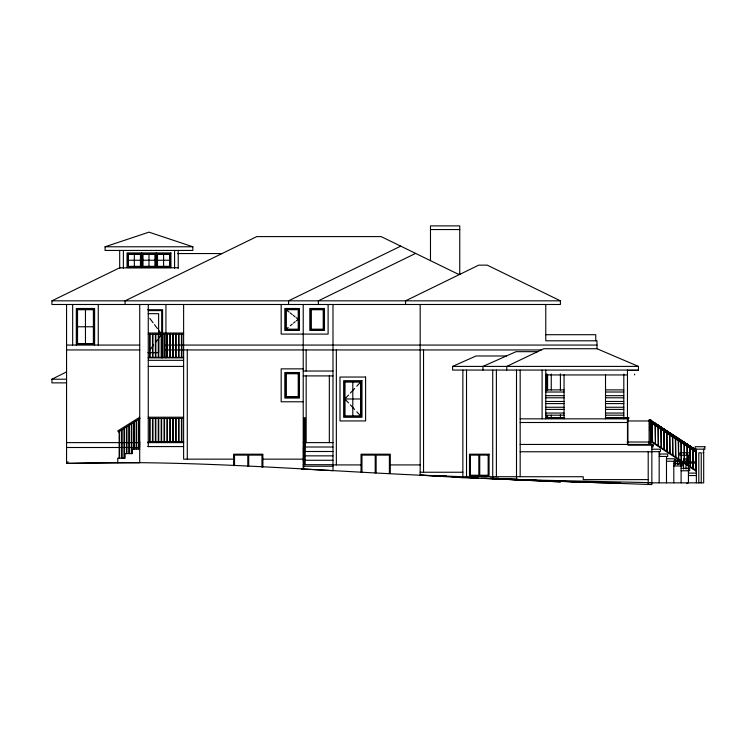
<?xml version="1.0" encoding="UTF-8"?>
<svg xmlns="http://www.w3.org/2000/svg" width="742" height="742" viewBox="0 0 742 742"><rect width="100%" height="100%" fill="white"/><g stroke="black" fill="none" stroke-linecap="round" stroke-linejoin="round"><path stroke-width="1.11" d="M650.79 421.753L650.372 422.393L696.367 452.416M150.478 349.167L153.622 344.984M155.532 342.424L157.471 339.836M158.621 338.296L161.673 334.234L158.621 330.162M68.051 461.654L66.557 463.425L139.719 462.739L139.719 304.489M348.536 402.925L344.882 398.983L348.536 395.041M350.372 393.075L354.639 388.483M356.772 386.183L360.733 381.917L344.882 381.917L344.882 416.058L360.733 416.058L360.733 381.917M286.05 329.216L298.238 329.216L298.238 309.711L286.05 309.711L286.05 329.216L288.165 327.482M290.298 325.729L292.32 324.078M293.526 323.085L295.233 321.685M296.327 320.794L298.238 319.227L296.086 317.539M678.29 463.945L681.119 461.941L681.694 462.748M677.993 464.399L681.805 461.904L695.245 461.904M679.885 464.381L682.371 462.758L681.805 461.904M139.719 417.217L117.774 430.926L118.423 431.955L140.043 418.442M66.557 382.872L51.931 382.872L51.931 379.208L66.557 371.9M405.549 304.489L405.549 300.835L478.711 265.144L487.244 265.144L560.405 300.835L560.405 304.489L51.931 304.489L51.931 300.835L119.991 267.63M400.717 246.14L288.582 300.835L288.582 304.489M415.603 253.402L318.364 300.835L318.364 304.489M638.445 370.063L452.611 370.063L452.611 366.409L476.03 355.984L506.387 355.984M105.067 246.78L148.957 232.153L192.855 246.78L192.855 250.444L105.067 250.444L105.067 246.78L192.855 246.78M66.557 304.489L66.557 463.472L70.601 463.388M620.154 482.819L603.163 482.894L498.216 479.091L498.216 478.098M430.481 229.547L459.752 229.547M177.449 253.551L222.034 253.551M128.255 260.238L140.442 260.238M142.881 260.238L155.078 260.238M157.517 260.238L169.714 260.238M178.228 267.779L119.508 267.871M460.42 274.067L457.981 274.067L381.156 236.596L256.778 236.596L125.092 300.835L125.092 304.489M51.931 300.835L560.405 300.835M147.667 309.711L162.581 309.711L162.581 357.839M148.409 310.62L161.673 310.62L161.673 357.839M148.196 313.671L158.621 313.671L158.621 352.691L147.844 352.691M77.539 326.777L93.39 326.777M148.261 333.028L183.617 333.028M148.261 334.252L183.617 334.252M545.769 334.707L595.77 334.707L595.77 340.801M66.557 345.067L139.719 345.067M165.939 345.067L596.985 345.067M627.472 370.443L638.445 370.443L638.445 366.409L596.985 348.731L543.775 348.731L506.749 366.409L506.749 370.063M66.557 349.946L139.719 349.946M165.939 349.946L541.224 349.946M537.607 351.671L516.061 351.671L482.977 366.409L482.977 370.063M148.261 357.412L183.617 357.412M148.261 357.876L183.617 357.876M148.261 360.315L183.617 360.315M148.261 366.409L183.617 366.409M452.611 366.409L638.445 366.409M303.218 368.857L281.172 368.857L281.172 401.784L303.218 401.784M303.218 371.028L332.991 371.028M545.769 374.942L627.472 374.942M303.218 375.906L332.991 375.906M51.931 379.208L66.557 379.208M545.769 389.884L564.059 389.884M605.518 389.884L623.809 389.884M545.769 392.017L564.059 392.017M605.518 392.017L623.809 392.017M545.769 395.672L564.059 395.672M605.518 395.672L623.809 395.672M545.769 397.805L564.059 397.805M605.518 397.805L623.809 397.805M344.882 398.983L360.733 398.983M545.769 401.468L564.059 401.468M605.518 401.468L623.809 401.468M545.769 403.602L564.059 403.602M605.518 403.602L623.809 403.602M545.769 407.256L564.059 407.256M605.518 407.256L623.809 407.256M545.769 409.389L564.059 409.389M605.518 409.389L623.809 409.389M545.769 413.053L564.059 413.053M605.518 413.053L623.809 413.053M545.769 415.186L564.059 415.186M605.518 415.186L623.809 415.186M148.261 417.217L183.617 417.217M545.769 417.7L564.059 417.7M605.518 417.7L623.809 417.7M627.472 417.7L628.687 417.7L628.687 418.84L520.17 418.84M623.809 417.867L628.687 417.867M545.769 417.932L564.059 417.932M605.518 417.932L628.687 417.932M148.261 418.432L183.617 418.432M304.099 418.97L305.166 418.97M649.111 419.759L650.79 419.759L650.79 444.449M649.111 420.213L650.79 420.213M627.185 420.974L650.79 420.974L696.367 450.737M520.17 422.504L627.472 422.504M304.099 440.182L305.166 440.182M304.099 440.331L305.166 440.331M304.099 440.702L305.166 440.702M139.691 441.611L139.719 446.582M148.261 441.601L183.617 441.601M148.261 442.065L183.617 442.065M627.185 442.009L649.111 442.009M66.557 442.622L139.579 442.622M147.686 442.622L183.617 442.622M303.218 442.622L332.991 442.622M520.17 444.449L653.081 444.449L653.081 446.888L651.856 446.888M653.081 445.209L627.927 445.209L627.927 418.84M147.806 446.582L183.617 446.582M303.218 447.009L332.991 447.009M66.557 447.5L139.719 447.5M303.218 448.548L303.701 448.548L303.701 469.111L332.991 470.688L332.991 304.489M139.719 449.021L132.41 449.021L132.41 453.594L125.092 453.594L125.092 458.166L117.774 458.166L117.774 462.739M651.856 449.225L660.389 449.225L660.389 451.665L651.856 451.665M303.218 449.94L303.701 449.94M303.218 451.498L332.991 451.498M520.17 451.767L651.856 451.767M702.767 452.805L703.685 452.805M303.218 453.037L303.701 453.037M659.174 454.002L667.707 454.002L667.707 456.441L659.174 456.441M303.218 455.857L332.991 455.857M303.218 457.397L303.701 457.397M666.492 458.779L675.025 458.779L675.025 461.218M233.609 459.15L183.617 459.15L183.617 304.489M262.881 459.15L303.218 459.15M674.367 460.012L681.119 460.012M303.218 460.272L332.991 460.272M666.492 461.218L681.119 461.236M303.218 461.812L303.701 461.812M681.805 463.119L695.245 463.119M66.557 463.472C189.572 459.372 312.363 470.706 435.202 475.882M673.81 463.555L682.343 463.555L682.343 465.995L673.81 465.995M303.218 464.696L332.991 464.696M332.991 464.919L361.039 464.919M390.301 464.919L420.176 464.919M303.218 466.236L332.991 466.236M681.119 468.332L689.661 468.332L689.661 470.771L681.119 470.771M301.289 469.074L303.701 469.074M420.176 472.237L462.86 472.237M688.437 473.108L696.367 473.108M688.437 475.548L696.367 475.548M498.383 478.265L490.295 478.265L498.336 478.59M517.851 479.091L498.216 479.091L500.182 479.091M648.202 479.61L583.231 479.61L583.231 476.726L462.86 476.726L420.176 475.121L420.176 304.489M539.712 480.426L560.405 481.345L560.405 481.873L481.428 478.238M648.202 482.671L651.856 482.671L516.506 479.666L516.506 370.063M651.856 482.857L703.685 482.857L703.685 449.151M686.461 483.469L687.528 483.469L687.528 482.671M571.943 481.762L576.71 481.799M591.615 481.929L597.347 481.975M420.176 475.121L462.86 477.7L651.856 484.582L651.856 444.449M560.405 481.345L572.119 481.762M439.718 475.984L446.61 476.29M456.961 476.754L459.261 476.856M473.053 477.468L477.644 477.672M506.387 478.942L515.579 479.351M523.62 479.712L536.271 480.269M438.568 476.002L446.61 476.392M453.51 476.726L459.261 477.004M469.603 477.505L477.644 477.885M484.545 478.219L560.405 481.873M647.441 484.387L649.176 484.48M437.511 476.002L446.758 476.475M451.386 476.707L459.474 477.115M466.403 477.468L477.969 478.061M650.79 420.269L696.367 450.051M650.79 420.751L661.456 427.717M664.368 429.609L695.393 449.875M695.393 451.553L650.539 422.133L650.539 444.449M650.79 440.776L696.367 470.53M650.79 441.499L696.367 471.253M652.088 441.611L652.552 442.037L652.088 421.15L652.088 441.74M681.054 461.042L681.508 461.348L681.054 440.052L681.119 482.857M286.05 309.711L288.963 311.983M290.178 312.929L292.144 314.469M293.118 315.229L295.028 316.723M350.372 404.891L354.639 409.491M356.772 411.791L360.733 416.058M149.754 318.318L153.075 322.751M154.512 324.671L157.471 328.632M650.196 420.974L650.428 430.657L650.085 420.974M701.246 482.857L701.246 452.805L698.806 452.805L698.806 482.857M696.367 449.151L696.367 482.857M688.437 455.245L688.437 482.857M685.998 469.092L685.998 458.899L683.558 458.899L683.558 469.092M680.21 461.236L680.21 463.518M679.746 461.236L679.746 463.518M677.771 461.236L677.771 464.668M677.316 461.236L677.316 464.668M675.331 461.236L675.331 464.668M674.868 461.236L674.868 464.668M673.81 461.218L673.81 482.857M666.492 456.441L666.492 482.857M659.657 454.002L659.657 456.441M659.174 451.665L659.174 482.857M650.382 422.096L650.382 444.449M649.936 420.974L649.816 428.728M649.269 442.213L649.269 444.449M649.064 420.974L649.111 444.449M648.202 451.767L648.202 484.443M634.605 374.098L634.605 374.942M627.472 370.063L627.472 444.449M623.809 374.098L623.809 418.84M605.518 374.942L605.518 418.84M596.985 348.731L596.985 340.801L545.769 340.801L545.769 304.489M564.059 374.942L564.059 418.84M560.405 373.866L560.405 390.264M560.405 414.778L560.405 418.516M551.26 374.033L551.26 390.06M551.26 415.232L551.26 418.664M547.605 374.256L547.605 390.264M547.605 415.399L547.605 417.663M546.687 374.033L546.687 389.392M546.687 415.372L546.687 417.663M546.381 374.339L546.381 390.19M545.769 370.063L545.769 418.84M542.114 370.063L542.114 418.84M520.17 370.063L520.17 476.726M496.389 370.063L496.389 476.726M492.725 370.063L492.725 478.785M466.514 370.063L466.514 476.726M462.86 370.063L462.86 477.7M459.752 273.798L459.752 225.893L430.481 225.893L430.481 260.655M423.534 349.946L423.534 472.237M390.301 473.6L390.301 454.206L361.039 454.206L361.039 472.116M389.392 473.554L389.392 455.115L376.129 455.115L376.129 472.877L375.211 472.83L375.211 455.115L361.957 455.115L361.957 472.153M352.802 381.917L352.802 416.058M336.349 349.946L336.349 464.919M329.337 375.906L329.337 442.622M328.112 304.489L328.112 334.095L281.172 334.095L281.172 304.489M306.168 349.946L306.168 371.028M306.168 375.906L306.168 442.622M305.166 464.381L305.166 417.746L304.099 417.746L304.099 464.381M303.218 304.489L303.218 469.074M262.881 467.117L262.881 454.206L233.609 454.206L233.609 465.633M261.963 467.117L261.963 455.115L248.7 455.115L248.7 466.403M247.791 466.356L247.791 455.115L234.528 455.115L234.528 465.679M187.281 349.946L187.281 459.15M181.911 334.252L181.911 357.412M181.911 418.432L181.911 441.601M181.447 334.252L181.447 357.412M181.447 418.432L181.447 441.601M179.007 334.252L179.007 357.412M179.007 418.432L179.007 441.601M178.553 334.252L178.553 357.412M178.553 418.432L178.553 441.601M178.228 250.444L178.228 268.372M176.114 334.252L176.114 357.412M176.114 418.432L176.114 441.601M175.659 334.252L175.659 357.412M175.659 418.432L175.659 441.601M174.583 250.444L174.583 268.372M173.22 334.252L173.22 357.412M173.22 418.432L173.22 441.601M172.765 334.252L172.765 357.412M172.765 418.432L172.765 441.601M170.326 334.252L170.326 357.412M170.326 418.432L170.326 441.601M169.862 334.252L169.862 357.412M169.862 418.432L169.862 441.601M167.423 334.252L167.423 357.412M167.423 418.432L167.423 441.601M166.969 334.252L166.969 357.412M166.969 418.432L166.969 441.601M165.939 304.489L165.939 357.839M164.529 334.252L164.529 357.412M164.529 418.432L164.529 441.601M164.075 334.252L164.075 357.412M164.075 418.432L164.075 441.601M163.611 254.144L163.611 266.341M161.635 334.252L161.635 357.412M161.635 418.432L161.635 441.601M161.181 334.252L161.181 357.412M161.181 418.432L161.181 441.601M158.742 334.252L158.742 357.412M158.742 418.432L158.742 441.601M158.278 334.252L158.278 357.412M158.278 418.432L158.278 441.601M156.293 252.929L156.293 267.556M155.848 334.252L155.848 357.412M155.848 418.432L155.848 441.601M155.384 334.252L155.384 357.412M155.384 418.432L155.384 441.601M152.945 334.252L152.945 357.412M152.945 418.432L152.945 441.601M152.49 334.252L152.49 357.412M152.49 418.432L152.49 441.601M150.051 334.252L150.051 357.412M150.051 418.432L150.051 441.601M149.596 334.252L149.596 357.412M149.596 418.432L149.596 441.601M148.984 254.144L148.984 266.341M148.261 304.489L148.261 446.582M141.666 252.929L141.666 267.556M139.116 419.026L139.116 449.021M138.652 419.304L138.652 449.021M136.676 420.547L136.676 449.021M136.213 420.835L136.213 449.021M134.348 254.144L134.348 266.341M134.237 422.068L134.237 449.021M133.773 422.356L133.773 449.021M131.798 423.599L131.798 453.594M131.343 423.877L131.343 453.594M129.358 425.12L129.358 453.594M128.904 425.407L128.904 453.594M126.919 426.641L126.919 453.594M126.465 426.928L126.465 453.594M124.48 428.171L124.48 458.166M124.025 428.449L124.025 458.166M123.376 250.444L123.376 268.372M122.04 429.692L122.04 458.166M121.586 429.98L121.586 458.166M119.694 250.444L119.694 268.465M119.601 431.213L119.601 458.166M119.147 431.501L119.147 458.166M98.259 304.489L98.259 345.067M94.605 345.067L94.605 308.487L76.315 308.487L76.315 345.067M85.46 309.711L85.46 343.852M72.66 304.489L72.66 345.067M170.929 252.929L127.03 252.929L127.03 267.556L170.929 267.556L170.929 252.929M140.748 253.838L127.949 253.838L127.949 266.647L140.748 266.647L140.748 253.838M155.384 253.838L142.575 253.838L142.575 266.647L155.384 266.647L155.384 253.838M170.011 253.838L157.211 253.838L157.211 266.647L170.011 266.647L170.011 253.838M140.442 254.144L128.255 254.144L128.255 266.341L140.442 266.341L140.442 254.144M155.078 254.144L142.881 254.144L142.881 266.341L155.078 266.341L155.078 254.144M169.714 254.144L157.517 254.144L157.517 266.341L169.714 266.341L169.714 254.144M299.462 308.487L284.826 308.487L284.826 330.44L299.462 330.44L299.462 308.487M324.458 308.487L309.822 308.487L309.822 330.44L324.458 330.44L324.458 308.487M93.687 309.405L77.233 309.405L77.233 344.158L93.687 344.158L93.687 309.405M298.544 309.405L285.744 309.405L285.744 329.522L298.544 329.522L298.544 309.405M323.54 309.405L310.74 309.405L310.74 329.522L323.54 329.522L323.54 309.405M93.39 309.711L77.539 309.711L77.539 343.852L93.39 343.852L93.39 309.711M323.234 309.711L311.046 309.711L311.046 329.216L323.234 329.216L323.234 309.711M299.462 372.521L284.826 372.521L284.826 398.055L299.462 398.055L299.462 372.521M298.544 373.43L285.744 373.43L285.744 397.137L298.544 397.137L298.544 373.43M298.238 373.736L286.05 373.736L286.05 396.831L298.238 396.831L298.238 373.736M365.611 377.038L340.003 377.038L340.003 420.937L365.611 420.937L365.611 377.038M361.957 380.692L343.657 380.692L343.657 417.273L361.957 417.273L361.957 380.692M361.039 381.611L344.576 381.611L344.576 416.364L361.039 416.364L361.039 381.611M304.86 420.102L304.405 458.695L304.86 420.102M305.166 439.487L304.099 439.487L305.166 439.57M704.9 446.712L695.143 446.712L695.143 449.151L704.9 449.151L704.9 446.712M689.661 452.805L679.904 452.805L679.904 455.245L689.661 455.245L689.661 452.805M489.071 454.206L469.482 454.206L469.482 476.151L489.071 476.151L489.071 454.206M478.822 455.115L470.4 455.115L470.4 475.242L478.822 475.242L478.822 455.115M488.153 455.115L479.74 455.115L479.74 475.242L488.153 475.242L488.153 455.115M655.446 423.339L654.991 423.033L655.446 443.976L655.446 423.339M658.339 425.222L657.885 424.925L658.339 445.905L658.339 425.222M661.233 427.114L660.779 426.817L661.233 447.834L661.233 427.114M664.136 429.006L663.673 428.709L664.136 449.763L664.136 429.006M667.03 430.898L666.576 430.601L667.03 451.692L667.03 430.898M669.924 432.79L669.469 432.493L669.924 453.622L669.924 432.79M672.818 434.682L672.363 434.385L672.818 455.56L672.818 434.682M675.721 436.574L675.257 436.268L675.721 457.489L675.721 436.574M678.615 438.457L678.16 438.16L678.615 459.419L678.615 438.457M684.402 442.241L683.948 441.944L684.402 463.277L684.402 442.241M687.305 444.133L686.842 443.837L687.305 465.206L687.305 444.133M690.199 446.025L689.735 445.729L690.199 467.145L690.199 446.025M693.093 447.918L692.638 447.621L693.093 469.074L693.093 447.918M695.987 449.81L695.532 449.504L695.987 471.003L695.987 449.81"/></g></svg>
